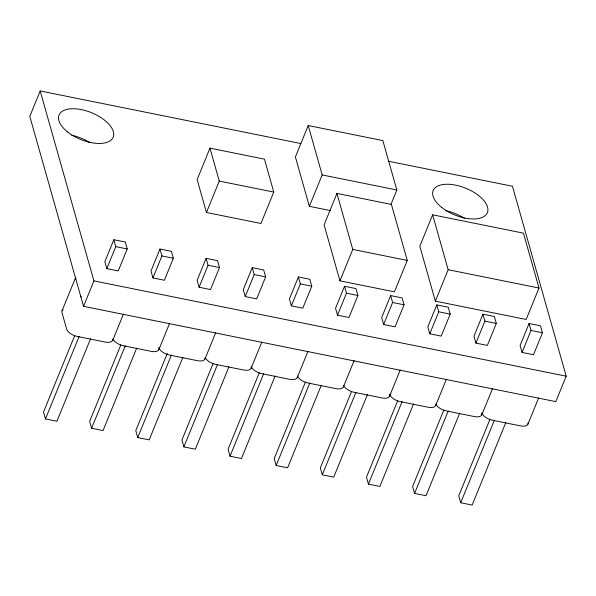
<?xml version="1.0" encoding="UTF-8"?>
<svg xmlns="http://www.w3.org/2000/svg" width="596" height="596" viewBox="0 0 596 596"><rect width="100%" height="100%" fill="white"/><g stroke="black" fill="none" stroke-linecap="round" stroke-linejoin="round"><path stroke-width="0.89" d="M300.943 143.569L40.185 90.95L29.8 116.391L83.537 306.329L555.815 401.63L566.2 376.188L512.463 186.257L388.465 161.233M62.051 310.762L75.491 277.833M83.537 306.329L93.922 280.88L40.185 90.95M74.724 335.541L43.508 412.03L45.467 418.943L56.911 421.253L90.577 338.744M113.829 239.719L104.851 261.711L106.811 268.625L118.254 270.934L127.224 248.949L125.272 242.028L113.829 239.719L115.78 246.64L106.811 268.625M45.467 418.943L79.134 336.435M112.719 340.323L123.402 314.152M120.861 344.846L89.646 421.342L91.605 428.256L103.048 430.565L136.715 348.057M159.966 249.031L150.989 271.024L152.948 277.937L164.392 280.247L173.361 258.254L171.41 251.341L159.966 249.031L161.918 255.945L152.948 277.937M91.605 428.256L125.272 345.747M209.956 148.143L197.134 179.56L206.454 212.496L260.951 223.493L273.765 192.076L264.453 159.139L209.956 148.143L219.276 181.08L206.454 212.496M158.856 349.629L169.54 323.457M167.349 353.301L135.784 430.647L137.743 437.568L149.186 439.878L182.853 357.369M206.104 258.344L197.127 280.329L199.086 287.25L210.53 289.559L219.507 267.567L217.547 260.653L206.104 258.344L208.056 265.257L199.086 287.25M137.743 437.568L171.41 355.06M204.994 358.941L215.678 332.769M390.954 204.428L396.839 189.997L382.863 140.589L308.207 125.525L295.385 156.942L309.361 206.343L330.303 210.574M213.137 363.471L181.922 439.96L183.881 446.881L195.324 449.19L228.991 366.682M252.242 267.649L243.265 289.641L245.224 296.562L256.667 298.872L265.645 276.879L263.685 269.958L252.242 267.649L254.201 274.57L245.224 296.562M183.881 446.881L217.547 364.372M309.361 206.343L322.183 174.933L308.207 125.525M251.132 368.254L261.815 342.082M259.275 372.783L228.059 449.272L230.019 456.186L241.462 458.495L275.136 375.987M298.38 276.961L289.403 298.954L291.362 305.867L302.805 308.177L311.782 286.192L309.823 279.271L298.38 276.961L300.339 283.882L291.362 305.867M336.926 193.432L324.105 224.848L339.944 280.843L394.44 291.839L407.262 260.422L391.416 204.428L336.926 193.432L352.765 249.426L339.944 280.843M230.019 456.186L263.685 373.677M297.27 377.566L307.953 351.394M305.413 382.088L274.197 458.585L276.157 465.498L287.6 467.808L321.274 385.299M344.518 286.274L335.541 308.266L337.5 315.18L348.943 317.489L357.92 295.497L355.961 288.583L344.518 286.274L346.477 293.187L337.5 315.18M276.157 465.498L309.823 382.99M343.408 386.871L354.091 360.699M351.551 391.401L320.335 467.897L322.294 474.811L333.738 477.12L367.412 394.612M390.656 295.586L381.678 317.571L383.638 324.492L395.081 326.802L404.058 304.809L402.099 297.896L390.656 295.586L392.615 302.5L383.638 324.492M322.294 474.811L355.968 392.302M432.636 214.821L419.815 246.23L435.348 301.129L526.171 319.456L538.993 288.039L523.459 233.148L432.636 214.821L448.17 269.712L435.348 301.129M389.546 396.184L400.229 370.012M397.688 400.713L366.473 477.202L368.432 484.123L379.875 486.433L413.55 403.924M436.793 304.891L427.816 326.884L429.776 333.805L441.219 336.114L450.196 314.122L448.237 307.201L436.793 304.891L438.753 311.812L429.776 333.805M368.432 484.123L402.106 401.615M435.683 405.496L446.367 379.324M443.826 410.026L412.611 486.515L414.57 493.428L426.013 495.738L459.687 413.229M482.931 314.204L473.962 336.196L475.913 343.11L487.357 345.419L496.334 323.434L494.375 316.513L482.931 314.204L484.891 321.125L475.913 343.11M414.57 493.428L448.244 410.927M481.821 414.809L492.505 388.637M489.964 419.331L458.749 495.827L460.708 502.741L472.151 505.05L505.825 422.542M529.069 323.516L520.099 345.509L522.051 352.422L533.495 354.732L542.472 332.739L540.512 325.826L529.069 323.516L531.029 330.43L522.051 352.422M460.708 502.741L494.382 420.232M527.967 424.114L538.642 397.942M322.183 174.933L396.839 189.997M219.276 181.08L273.765 192.076M352.765 249.426L407.262 260.422M448.17 269.712L538.993 288.039M115.78 246.64L127.224 248.949M161.918 255.945L173.361 258.254M208.056 265.257L219.507 267.567M254.201 274.57L265.645 276.879M300.339 283.882L311.782 286.192M346.477 293.187L357.92 295.497M392.615 302.5L404.058 304.809M438.753 311.812L450.196 314.122M484.891 321.125L496.334 323.434M531.029 330.43L542.472 332.739M93.922 280.88L566.2 376.188M71.699 135.203A29.264 14.453 22.2 0 1 90.033 142.697M445.242 210.582A29.264 14.453 22.2 0 1 464.686 218.501M75.767 278.876A9.752 4.82 22.2 0 1 75.714 277.341M81.287 297.046A9.752 4.82 22.2 0 1 80.43 295.348M63.042 309.6A9.752 4.82 22.2 0 0 61.991 312.647L66.648 329.119A9.752 4.82 22.2 0 0 77.279 336.442L105.254 342.089A9.752 4.82 22.2 0 0 112.92 339.4M112.964 338.93A9.752 4.82 22.2 0 0 123.424 345.755L151.391 351.394A9.752 4.82 22.2 0 0 158.923 347.736A9.752 4.82 22.2 0 0 169.562 355.06L197.529 360.707A9.752 4.82 22.2 0 0 205.195 358.017M205.24 357.548A9.752 4.82 22.2 0 0 215.7 364.372L243.667 370.019A9.752 4.82 22.2 0 0 251.199 366.361A9.752 4.82 22.2 0 0 261.838 373.685L289.812 379.332A9.752 4.82 22.2 0 0 297.441 376.158M343.609 385.947A9.752 4.82 22.2 0 1 335.95 388.637L307.976 382.997A9.752 4.82 22.2 0 1 297.516 376.173M389.717 394.775A9.752 4.82 22.2 0 1 382.088 397.949L354.113 392.302A9.752 4.82 22.2 0 1 343.654 385.485M435.885 404.572A9.752 4.82 22.2 0 1 428.226 407.262L400.251 401.615A9.752 4.82 22.2 0 1 389.791 394.79M435.929 404.103A9.752 4.82 22.2 0 0 446.389 410.927L474.364 416.574A9.752 4.82 22.2 0 0 481.888 412.916A9.752 4.82 22.2 0 0 492.527 420.24L520.502 425.879A9.752 4.82 22.2 0 0 528.13 422.713M441.83 207.527A29.264 14.453 22.2 0 0 487.334 212.779A29.264 14.453 22.2 0 0 451.693 184.507A29.264 14.453 22.2 0 0 441.83 207.527M67.639 132.014A29.264 14.453 22.2 0 0 113.143 137.266A29.264 14.453 22.2 0 0 77.502 109.001A29.264 14.453 22.2 0 0 67.639 132.014"/></g></svg>
